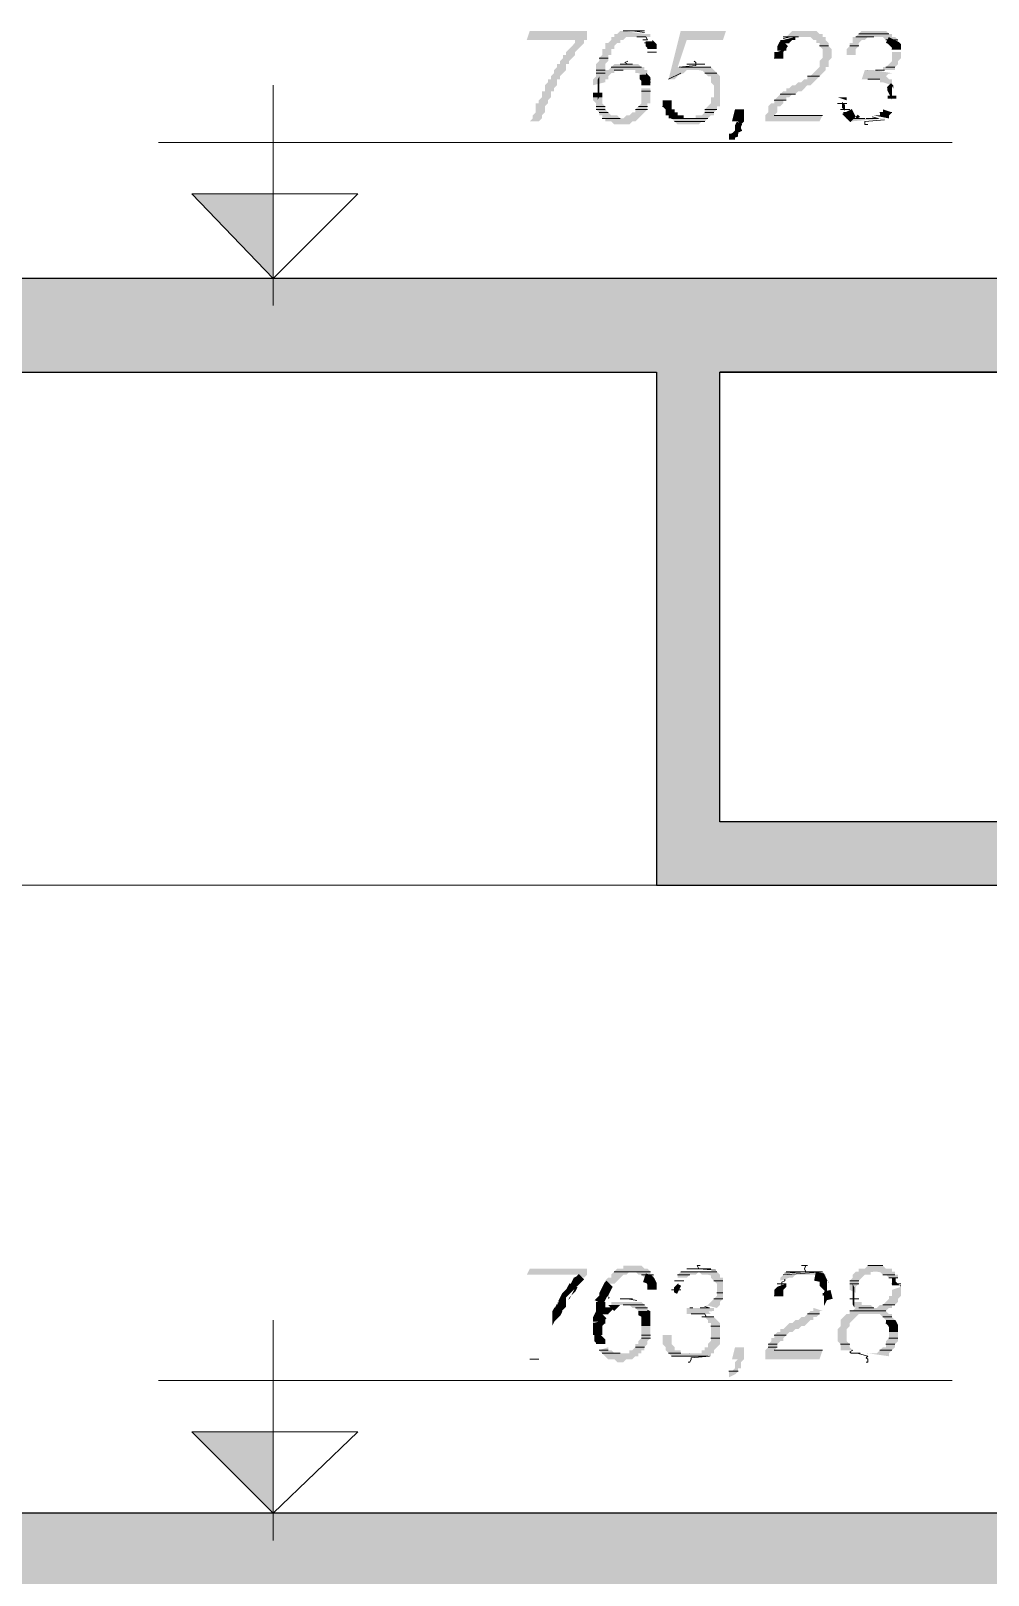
# Model space of a CAD drawing. Header units: millimetres. Extents: x 182 to 575, y -105 to 95.
# Drawn here: x 268.622 to 270.132, y 86.632 to 89.068 of the extents above; entities that cross this region are included whole.
import ezdxf

# ---------------------------------------------------------------- set-up
doc = ezdxf.new("R2010")
doc.units = ezdxf.units.MM
doc.header["$MEASUREMENT"] = 0
doc.layers.add('PDF_Geometry', color=7, linetype='Continuous')
doc.layers.add('PDF_Solid Fills', color=7, linetype='Continuous')

msp = doc.modelspace()

# ---------------------------------------------------------------- hatches: boundary and pattern name
at = {"layer": 'PDF_Solid Fills', "transparency": 33554559}
for points in [[(269.4802035345951, 89.05386376152686), (269.4802035345951, 89.04910365570674), (269.4754402277169, 89.0443370948602), (269.4706785081402, 89.03957698904006), (269.4659167885635, 89.03481690967499), (269.4659167885635, 89.03005680385488), (269.4611550954418, 89.03005680385488), (269.4611550954418, 89.02529024300833), (269.456393375865, 89.02053016364326), (269.456393375865, 89.01577005782315), (269.4516316562884, 89.01577005782315), (269.4516316562884, 89.01100349697657), (269.4468699631666, 89.0062434176115), (269.4468699631666, 89.00148331179142), (269.4421082435899, 88.9967232059713), (269.4421082435899, 88.99195667157974), (269.4373449102566, 88.99195667157974), (269.4373449102566, 88.98719656575966), (269.4325831906798, 88.98243645993955), (269.4325831906798, 88.9729098197279), (269.4278214975581, 88.9729098197279), (269.4278214975581, 88.9633896345427), (269.4230597779815, 88.95862307369617), (269.4230597779815, 88.95386296787606), (269.4182980584047, 88.95386296787606), (269.4182980584047, 88.9395762218443), (269.413536365283, 88.93481614247924), (269.413536365283, 88.93005603665912), (269.4087746457063, 88.92528947581258), (269.4230597779815, 88.92528947581258), (269.4278214975581, 88.93005603665912), (269.4278214975581, 88.93481614247924), (269.4325831906798, 88.9395762218443), (269.4325831906798, 88.94910288851096), (269.4373449102566, 88.95386296787606), (269.4373449102566, 88.95862307369617), (269.4421082435899, 88.9633896345427), (269.4421082435899, 88.9729098197279), (269.4468699631666, 88.9729098197279), (269.4468699631666, 88.97766992554801), (269.4516316562884, 88.98243645993955), (269.4516316562884, 88.99195667157974), (269.456393375865, 88.99195667157974), (269.456393375865, 88.9967232059713), (269.4611550954418, 89.00148331179142), (269.4659167885635, 89.0062434176115), (269.4659167885635, 89.01577005782315), (269.4706785081402, 89.01577005782315), (269.4706785081402, 89.02053016364326), (269.4754402277169, 89.02529024300833), (269.4802035345951, 89.03005680385488), (269.4802035345951, 89.03481690967499), (269.4849652541719, 89.03957698904006), (269.4897269737487, 89.0443370948602), (269.4944886668703, 89.04910365570674), (269.4944886668703, 89.05386376152686), (269.499250386447, 89.05386376152686), (269.499250386447, 89.06815050755858), (269.4087746457063, 89.06815050755858), (269.4040129261296, 89.05386376152686)], [(269.5754409949126, 89.0062434176115), (269.5754409949126, 89.00148331179142), (269.5802027144894, 89.00148331179142), (269.5944878467645, 88.9967232059713), (269.5944878467645, 89.0062434176115), (269.5897261271878, 89.0062434176115), (269.5897261271878, 89.01100349697657), (269.5849644076112, 89.01100349697657), (269.5802027144894, 89.01577005782315), (269.5421073970291, 89.01577005782315), (269.5373456774523, 89.01100349697657), (269.5325839843306, 89.0062434176115), (269.527822264754, 89.0062434176115), (269.527822264754, 89.01577005782315), (269.5325839843306, 89.02053016364326), (269.5325839843306, 89.03005680385488), (269.5373456774523, 89.03005680385488), (269.5373456774523, 89.03957698904006), (269.5421073970291, 89.03957698904006), (269.5421073970291, 89.0443370948602), (269.5468691166058, 89.04910365570674), (269.5516308097275, 89.04910365570674), (269.5516308097275, 89.05386376152686), (269.5563925293042, 89.05386376152686), (269.5611558626375, 89.05862384089193), (269.5992511536428, 89.05862384089193), (269.5992511536428, 89.06338394671204), (269.5897261271878, 89.06338394671204), (269.5563925293042, 89.06815050755858), (269.5516308097275, 89.06815050755858), (269.5468691166058, 89.06338394671204), (269.5421073970291, 89.06338394671204), (269.5421073970291, 89.05862384089193), (269.5373456774523, 89.05862384089193), (269.5373456774523, 89.05386376152686), (269.5325839843306, 89.04910365570674), (269.527822264754, 89.04910365570674), (269.527822264754, 89.03957698904006), (269.5230605451772, 89.03957698904006), (269.5230605451772, 89.03005680385488), (269.518297238299, 89.02529024300833), (269.518297238299, 89.02053016364326), (269.5135355187222, 89.01577005782315), (269.5135355187222, 88.9967232059713), (269.5087737991454, 88.99195667157974), (269.5087737991454, 88.98243645993955), (269.527822264754, 88.98719656575966), (269.527822264754, 88.99195667157974), (269.5325839843306, 88.99195667157974), (269.5325839843306, 88.9967232059713), (269.5373456774523, 89.00148331179142), (269.5421073970291, 89.00148331179142), (269.5421073970291, 89.0062434176115)], [(269.6278214181931, 88.99195667157974), (269.6373448573466, 88.99195667157974), (269.6421081642249, 88.9967232059713), (269.6436921830859, 88.99830668800519), (269.6516316033782, 89.00148331179142), (269.6563932965, 89.0062434176115), (269.6754401483519, 89.0062434176115), (269.6811560859009, 89.00529113623531), (269.6849652012619, 89.00148331179142), (269.6897268943836, 88.9967232059713), (269.6944886139603, 88.9967232059713), (269.6944886139603, 88.98719656575966), (269.699250333537, 88.98243645993955), (269.699250333537, 88.9633896345427), (269.6944886139603, 88.9633896345427), (269.6944886139603, 88.95386296787606), (269.6897268943836, 88.94910288851096), (269.6849652012619, 88.94433632766442), (269.6849652012619, 88.9395762218443), (269.6802034816851, 88.93481614247924), (269.6706784287751, 88.93481614247924), (269.6706784287751, 88.93005603665912), (269.6325831377698, 88.93005603665912), (269.6373448573466, 88.92528947581258), (269.6421081642249, 88.92052936999244), (269.6754401483519, 88.92052936999244), (269.6802034816851, 88.92528947581258), (269.6849652012619, 88.92528947581258), (269.6897268943836, 88.93005603665912), (269.6944886139603, 88.93481614247924), (269.699250333537, 88.93481614247924), (269.699250333537, 88.9395762218443), (269.7040120266587, 88.94433632766442), (269.7040120266587, 88.94910288851096), (269.7087737462354, 88.94910288851096), (269.7087737462354, 88.9967232059713), (269.7040120266587, 89.00148331179142), (269.699250333537, 89.0062434176115), (269.6944886139603, 89.01100349697657), (269.6421081642249, 89.01100349697657), (269.6563932965, 89.05386376152686), (269.7135354658122, 89.05386376152686), (269.7182987726904, 89.06815050755858), (269.6468698838016, 89.06815050755858)], [(269.7802026351243, 88.93481614247924), (269.7802026351243, 88.92528947581258), (269.8659166562883, 88.92528947581258), (269.8706783758651, 88.93481614247924), (269.7944877673995, 88.93481614247924), (269.7992511007328, 88.9395762218443), (269.7992511007328, 88.94910288851096), (269.8040128203095, 88.94910288851096), (269.8087745134312, 88.95386296787606), (269.8087745134312, 88.95862307369617), (269.8135362330079, 88.95862307369617), (269.8135362330079, 88.9633896345427), (269.8182979525847, 88.9633896345427), (269.8230596457064, 88.96814971390782), (269.8278213652831, 88.96814971390782), (269.8325830848598, 88.9729098197279), (269.837346391738, 88.9729098197279), (269.8421081113148, 88.97766992554801), (269.8468698308915, 88.98243645993955), (269.8516315240132, 88.98243645993955), (269.8611549631667, 88.99195667157974), (269.8659166562883, 88.9967232059713), (269.8754400954418, 89.0062434176115), (269.8754400954418, 89.01100349697657), (269.8802034023201, 89.01100349697657), (269.8802034023201, 89.02053016364326), (269.8849651218968, 89.02529024300833), (269.8849651218968, 89.03957698904006), (269.8802034023201, 89.0443370948602), (269.8802034023201, 89.04910365570674), (269.8754400954418, 89.05386376152686), (269.8754400954418, 89.05862384089193), (269.8706783758651, 89.05862384089193), (269.8706783758651, 89.06338394671204), (269.8659166562883, 89.06338394671204), (269.8611549631667, 89.06815050755858), (269.8230596457064, 89.06815050755858), (269.8182979525847, 89.06338394671204), (269.8135362330079, 89.05862384089193), (269.8516315240132, 89.05862384089193), (269.8563932435899, 89.05386376152686), (269.8611549631667, 89.05386376152686), (269.8611549631667, 89.04910365570674), (269.8659166562883, 89.04910365570674), (269.8659166562883, 89.0443370948602), (269.8706783758651, 89.03957698904006), (269.8706783758651, 89.02529024300833), (269.8659166562883, 89.02053016364326), (269.8659166562883, 89.01100349697657), (269.8611549631667, 89.0062434176115), (269.8516315240132, 88.9967232059713), (269.8468698308915, 88.9967232059713), (269.8468698308915, 88.99195667157974), (269.8421081113148, 88.99195667157974), (269.837346391738, 88.98719656575966), (269.8325830848598, 88.98719656575966), (269.8278213652831, 88.98243645993955), (269.8230596457064, 88.98243645993955), (269.8182979525847, 88.97766992554801), (269.8135362330079, 88.97766992554801), (269.8135362330079, 88.9729098197279), (269.8087745134312, 88.9729098197279), (269.8040128203095, 88.96814971390782), (269.7992511007328, 88.9633896345427), (269.7944877673995, 88.95862307369617), (269.7944877673995, 88.95386296787606), (269.7897260478227, 88.95386296787606), (269.784964354701, 88.94910288851096), (269.784964354701, 88.9395762218443)], [(269.8278213652831, 89.05386376152686), (269.8278213652831, 89.05862384089193), (269.8087745134312, 89.05386376152686), (269.8040128203095, 89.05386376152686), (269.8040128203095, 89.04910365570674), (269.8182979525847, 89.04910365570674), (269.8230596457064, 89.05386376152686)], [(269.9087736668703, 89.03005680385488), (269.9230604393571, 89.03005680385488), (269.9230604393571, 89.03957698904006), (269.9278221324789, 89.0443370948602), (269.9278221324789, 89.04910365570674), (269.9325838520555, 89.05386376152686), (269.9373455716322, 89.05386376152686), (269.942107264754, 89.05862384089193), (269.9659174499392, 89.05862384089193), (269.9706791430608, 89.05386376152686), (269.9897259949127, 89.04910365570674), (269.9897259949127, 89.05386376152686), (269.9849642753359, 89.05862384089193), (269.9802025822143, 89.05862384089193), (269.9802025822143, 89.06338394671204), (269.9754408626375, 89.06338394671204), (269.9706791430608, 89.06815050755858), (269.9325838520555, 89.06815050755858), (269.9278221324789, 89.06338394671204), (269.9230604393571, 89.05862384089193), (269.9182987197804, 89.05862384089193), (269.9182987197804, 89.04910365570674), (269.9135353864471, 89.04910365570674), (269.9135353864471, 89.0443370948602), (269.9087736668703, 89.03957698904006)], [(269.8135362330079, 89.03957698904006), (269.7992511007328, 89.03481690967499), (269.7944877673995, 89.03481690967499), (269.7944877673995, 89.02529024300833), (269.8087745134312, 89.02529024300833), (269.8087745134312, 89.03481690967499)], [(269.527822264754, 88.93005603665912), (269.527822264754, 88.92528947581258), (269.5373456774523, 88.92528947581258), (269.5421073970291, 88.92052936999244), (269.5659175822143, 88.92052936999244), (269.570679275336, 88.92528947581258), (269.5754409949126, 88.92528947581258), (269.5802027144894, 88.93005603665912), (269.5849644076112, 88.93481614247924), (269.5897261271878, 88.9395762218443), (269.5944878467645, 88.94433632766442), (269.5944878467645, 88.95386296787606), (269.5992511536428, 88.95386296787606), (269.5992511536428, 88.97766992554801), (269.5849644076112, 88.97766992554801), (269.5849644076112, 88.95386296787606), (269.5802027144894, 88.94910288851096), (269.5754409949126, 88.94433632766442), (269.5754409949126, 88.9395762218443), (269.570679275336, 88.9395762218443), (269.5659175822143, 88.93481614247924), (269.5611558626375, 88.93481614247924), (269.5563925293042, 88.93005603665912), (269.5516308097275, 88.93005603665912), (269.5468691166058, 88.93481614247924), (269.5373456774523, 88.93481614247924), (269.5325839843306, 88.9395762218443), (269.527822264754, 88.94433632766442), (269.527822264754, 88.94910288851096), (269.5230605451772, 88.95386296787606), (269.5230605451772, 88.9633896345427), (269.5087737991454, 88.9633896345427), (269.5087737991454, 88.95862307369617), (269.5135355187222, 88.95386296787606), (269.5135355187222, 88.94433632766442), (269.518297238299, 88.9395762218443), (269.518297238299, 88.93481614247924), (269.5230605451772, 88.93481614247924), (269.5230605451772, 88.93005603665912)], [(269.6373448573466, 88.9395762218443), (269.6373448573466, 88.94433632766442), (269.6325831377698, 88.94433632766442), (269.6325831377698, 88.95862307369617), (269.6182980054947, 88.95862307369617), (269.6182980054947, 88.94910288851096), (269.6230597250715, 88.94433632766442), (269.6230597250715, 88.93481614247924), (269.6421081642249, 88.93481614247924), (269.6421081642249, 88.9395762218443)], [(269.7373456245423, 88.92528947581258), (269.7421073441191, 88.92052936999244), (269.7468690372407, 88.92528947581258), (269.7468690372407, 88.94433632766442), (269.7325839049656, 88.94433632766442), (269.7278222118439, 88.92528947581258)], [(269.9182987197804, 88.9395762218443), (269.9040119737486, 88.9395762218443), (269.9040119737486, 88.93481614247924)], [(269.9706791430608, 88.93005603665912), (269.9087736668703, 88.93005603665912), (269.9135353864471, 88.92528947581258)], [(269.9611557303624, 88.93481614247924), (269.9516307039074, 88.93481614247924), (269.9754408626375, 88.93005603665912), (269.9754408626375, 88.93481614247924), (269.9802025822143, 88.9395762218443), (269.9659174499392, 88.94433632766442), (269.9659174499392, 88.9395762218443), (269.9611557303624, 88.9395762218443)], [(269.7230604922672, 88.89672243877553), (269.7325839049656, 88.89672243877553), (269.7325839049656, 88.89989583971715), (269.7373456245423, 88.90148254459564), (269.7373456245423, 88.90624262396071), (269.7325839049656, 88.91100918480726), (269.7278222118439, 88.90624262396071), (269.7230604922672, 88.90624262396071)], [(269.4849652541719, 87.10624159221467), (269.4944886668703, 87.1014815128496), (269.499250386447, 87.10624159221467), (269.499250386447, 87.11576825888136), (269.4087746457063, 87.11576825888136), (269.4040129261296, 87.10624159221467)], [(269.5992511536428, 87.10624159221467), (269.5992511536428, 87.11100815306125), (269.5944878467645, 87.11576825888136), (269.5897261271878, 87.11576825888136), (269.5849644076112, 87.12052833824643), (269.5563925293042, 87.12052833824643), (269.5563925293042, 87.11576825888136), (269.5468691166058, 87.11576825888136), (269.5421073970291, 87.11100815306125), (269.5373456774523, 87.10624159221467), (269.5373456774523, 87.1014815128496), (269.5325839843306, 87.1014815128496), (269.527822264754, 87.09672140702952), (269.527822264754, 87.09196130120938), (269.5421073970291, 87.09196130120938), (269.5468691166058, 87.09672140702952), (269.5516308097275, 87.1014815128496), (269.5563925293042, 87.10624159221467), (269.5611558626375, 87.10624159221467), (269.5659175822143, 87.11100815306125), (269.570679275336, 87.11100815306125), (269.5763932763982, 87.11005490338516), (269.5802027144894, 87.10624159221467), (269.5849644076112, 87.10624159221467), (269.5897261271878, 87.1014815128496), (269.6040128732196, 87.1014815128496), (269.6040128732196, 87.10624159221467)], [(269.8563932435899, 87.10624159221467), (269.8754400954418, 87.1014815128496), (269.8754400954418, 87.10624159221467), (269.8706783758651, 87.11100815306125), (269.8087745134312, 87.10624159221467), (269.8040128203095, 87.1014815128496), (269.8040128203095, 87.09672140702952), (269.8182979525847, 87.1014815128496), (269.8230596457064, 87.1014815128496), (269.8278213652831, 87.10624159221467)], [(269.9849642753359, 87.10624159221467), (269.9849642753359, 87.11100815306125), (269.9802025822143, 87.11100815306125), (269.9802025822143, 87.11576825888136), (269.9706791430608, 87.11576825888136), (269.9659174499392, 87.12052833824643), (269.942107264754, 87.12052833824643), (269.9373455716322, 87.11576825888136), (269.9278221324789, 87.11576825888136), (269.9278221324789, 87.11100815306125), (269.9230604393571, 87.11100815306125), (269.9182987197804, 87.10624159221467), (269.9182987197804, 87.1014815128496), (269.9135353864471, 87.09672140702952), (269.9135353864471, 87.08243466099776), (269.9230604393571, 87.07767455517762), (269.9230604393571, 87.08719476681784), (269.9278221324789, 87.09196130120938), (269.9278221324789, 87.09672140702952), (269.9325838520555, 87.1014815128496), (269.9373455716322, 87.10624159221467), (269.9468689843306, 87.10624159221467), (269.9468689843306, 87.11032721471656), (269.9516307039074, 87.11100815306125), (269.9563940107856, 87.11100815306125), (269.9621080763942, 87.11005483877338), (269.9659174499392, 87.10624159221467), (269.9706791430608, 87.10624159221467), (269.9754408626375, 87.1014815128496), (269.9897259949127, 87.1014815128496), (269.9897259949127, 87.10624159221467)], [(269.8135362330079, 87.08719476681784), (269.8135362330079, 87.09196130120938), (269.7992511007328, 87.08719476681784), (269.7944877673995, 87.08243466099776), (269.7944877673995, 87.07290802078612), (269.8087745134312, 87.07290802078612), (269.8087745134312, 87.08243466099776)], [(269.8849651218968, 87.07767455517762), (269.8706783758651, 87.07767455517762), (269.8706783758651, 87.07290802078612)], [(269.8944885345952, 87.02052757105065), (269.8944885345952, 87.00148071919881), (269.899250254172, 86.99672063983374), (269.899250254172, 86.98719397316705), (269.9182987197804, 86.98719397316705), (269.9135353864471, 86.99196053401363), (269.9135353864471, 86.99672063983374), (269.9087736668703, 87.00148071919881), (269.9087736668703, 87.02052757105065), (269.9135353864471, 87.02529413189723), (269.9135353864471, 87.03005423771734), (269.9182987197804, 87.03481431708238), (269.9230604393571, 87.03957442290252), (269.9278221324789, 87.04434098374907), (269.9611557303624, 87.04434098374907), (269.9659174499392, 87.03957442290252), (269.9706791430608, 87.03481431708238), (269.9849642753359, 87.03481431708238), (269.9802025822143, 87.03957442290252), (269.9802025822143, 87.04434098374907), (269.9754408626375, 87.04434098374907), (269.9706791430608, 87.04910106311414), (269.9754408626375, 87.05386116893428), (269.9802025822143, 87.05386116893428), (269.9802025822143, 87.0586277297808), (269.9849642753359, 87.0586277297808), (269.9897259949127, 87.0633878091459), (269.9897259949127, 87.068147914966), (269.9944877144894, 87.07290802078612), (269.9944877144894, 87.08719476681784), (269.9802025822143, 87.08243466099776), (269.9802025822143, 87.07290802078612), (269.9754408626375, 87.07290802078612), (269.9754408626375, 87.068147914966), (269.9706791430608, 87.0633878091459), (269.9659174499392, 87.0586277297808), (269.9611557303624, 87.0586277297808), (269.9563940107856, 87.05386116893428), (269.9516307039074, 87.05386116893428), (269.9468689843306, 87.0586277297808), (269.9325838520555, 87.0586277297808), (269.9325838520555, 87.0633878091459), (269.9182987197804, 87.0633878091459), (269.9182987197804, 87.0586277297808), (269.9230604393571, 87.05386116893428), (269.9182987197804, 87.04910106311414), (269.9135353864471, 87.04910106311414), (269.9135353864471, 87.04434098374907), (269.9087736668703, 87.04434098374907), (269.9040119737486, 87.03957442290252), (269.899250254172, 87.03481431708238), (269.899250254172, 87.02529413189723)], [(269.5135355187222, 87.04434098374907), (269.5325839843306, 87.04434098374907), (269.5373456774523, 87.04910106311414), (269.5421073970291, 87.05386116893428), (269.527822264754, 87.05386116893428), (269.527822264754, 87.0633878091459), (269.5135355187222, 87.0633878091459)], [(269.5754409949126, 87.05386116893428), (269.5802027144894, 87.04910106311414), (269.5944878467645, 87.04910106311414), (269.5944878467645, 87.05386116893428), (269.5897261271878, 87.0586277297808), (269.5849644076112, 87.0633878091459), (269.5373456774523, 87.0633878091459), (269.5373456774523, 87.0586277297808), (269.5659175822143, 87.0586277297808), (269.570679275336, 87.05386116893428)], [(269.6563932965, 87.04434098374907), (269.6944886139603, 87.04434098374907), (269.6906792070831, 87.04814907844627), (269.699250333537, 87.04910106311414), (269.699250333537, 87.05386116893428), (269.6563932965, 87.05386116893428)], [(269.7802026351243, 86.98719397316705), (269.7802026351243, 86.97291368216179), (269.8659166562883, 86.97291368216179), (269.8706783758651, 86.98719397316705), (269.7944877673995, 86.98719397316705), (269.7992511007328, 86.99196053401363), (269.7992511007328, 86.99672063983374), (269.8040128203095, 87.00148071919881), (269.8087745134312, 87.00148071919881), (269.8087745134312, 87.00624728004536), (269.8135362330079, 87.01100738586547), (269.8182979525847, 87.01576746523054), (269.8230596457064, 87.01576746523054), (269.8278213652831, 87.02052757105065), (269.8325830848598, 87.02052757105065), (269.837346391738, 87.02529413189723), (269.8421081113148, 87.02529413189723), (269.8468698308915, 87.03005423771734), (269.8516315240132, 87.03481431708238), (269.8563932435899, 87.03481431708238), (269.8563932435899, 87.03957442290252), (269.8611549631667, 87.03957442290252), (269.8659166562883, 87.04434098374907), (269.8659166562883, 87.04910106311414), (269.8706783758651, 87.04910106311414), (269.8563932435899, 87.05386116893428), (269.8563932435899, 87.04910106311414), (269.8516315240132, 87.04910106311414), (269.8468698308915, 87.04434098374907), (269.8421081113148, 87.03957442290252), (269.837346391738, 87.03957442290252), (269.8325830848598, 87.03481431708238), (269.8278213652831, 87.03481431708238), (269.8230596457064, 87.03005423771734), (269.8182979525847, 87.03005423771734), (269.8135362330079, 87.02529413189723), (269.8087745134312, 87.02052757105065), (269.8040128203095, 87.02052757105065), (269.8040128203095, 87.01576746523054), (269.7992511007328, 87.01576746523054), (269.7944877673995, 87.01100738586547), (269.7944877673995, 87.00624728004536), (269.7897260478227, 87.00624728004536), (269.7897260478227, 87.00148071919881), (269.784964354701, 86.99672063983374), (269.784964354701, 86.99196053401363)], [(269.527822264754, 87.03005423771734), (269.527822264754, 87.03481431708238), (269.5087737991454, 87.03005423771734), (269.5087737991454, 87.02052757105065), (269.5230605451772, 87.02052757105065), (269.5230605451772, 87.02529413189723)], [(269.6861556261958, 87.0383843947946), (269.6897268943836, 87.03481431708238), (269.6897268943836, 87.03005423771734), (269.6944886139603, 87.03005423771734), (269.6944886139603, 87.00148071919881), (269.6897268943836, 86.99672063983374), (269.6897268943836, 86.99196053401363), (269.6849652012619, 86.99196053401363), (269.6849652012619, 86.98719397316705), (269.6802034816851, 86.98719397316705), (269.6802034816851, 86.98243389380198), (269.6468698838016, 86.98243389380198), (269.6468698838016, 86.98719397316705), (269.6373448573466, 86.98719397316705), (269.6373448573466, 86.99196053401363), (269.6325831377698, 86.99672063983374), (269.6325831377698, 87.01100738586547), (269.6182980054947, 87.01100738586547), (269.6182980054947, 86.99672063983374), (269.6230597250715, 86.99196053401363), (269.6230597250715, 86.98719397316705), (269.6278214181931, 86.98243389380198), (269.6325831377698, 86.9776737879819), (269.6944886139603, 86.9776737879819), (269.6944886139603, 86.98243389380198), (269.699250333537, 86.98243389380198), (269.699250333537, 86.98719397316705), (269.7040120266587, 86.99196053401363), (269.7087737462354, 86.99672063983374), (269.7087737462354, 87.03005423771734), (269.7040120266587, 87.03481431708238), (269.699250333537, 87.03957442290252), (269.6802034816851, 87.03957442290252)], [(269.5230605451772, 86.98243389380198), (269.5325839843306, 86.97291368216179), (269.5421073970291, 86.97291368216179), (269.5468691166058, 86.96814714777022), (269.5563925293042, 86.96814714777022), (269.5611558626375, 86.97291368216179), (269.570679275336, 86.97291368216179), (269.5754409949126, 86.9776737879819), (269.5802027144894, 86.9776737879819), (269.5802027144894, 86.98243389380198), (269.5849644076112, 86.98243389380198), (269.5849644076112, 86.98719397316705), (269.5897261271878, 86.98719397316705), (269.5897261271878, 86.99196053401363), (269.5944878467645, 86.99672063983374), (269.5944878467645, 87.00148071919881), (269.5992511536428, 87.00624728004536), (269.5992511536428, 87.02529413189723), (269.5849644076112, 87.02529413189723), (269.5849644076112, 87.00624728004536), (269.5802027144894, 87.00148071919881), (269.5802027144894, 86.99672063983374), (269.5754409949126, 86.99672063983374), (269.5754409949126, 86.99196053401363), (269.570679275336, 86.98719397316705), (269.5659175822143, 86.98719397316705), (269.5659175822143, 86.98243389380198), (269.5421073970291, 86.98243389380198), (269.5373456774523, 86.98719397316705), (269.5325839843306, 86.98719397316705), (269.5325839843306, 86.99196053401363), (269.518297238299, 86.98719397316705)], [(269.942107264754, 86.98243389380198), (269.9754408626375, 86.9776737879819), (269.9754408626375, 86.98243389380198), (269.9802025822143, 86.98719397316705), (269.9849642753359, 86.99196053401363), (269.9849642753359, 86.99672063983374), (269.9897259949127, 87.00148071919881), (269.9897259949127, 87.01576746523054), (269.9754408626375, 87.01576746523054), (269.9754408626375, 87.00624728004536), (269.9706791430608, 87.00148071919881), (269.9706791430608, 86.99196053401363), (269.9659174499392, 86.99196053401363), (269.9611557303624, 86.98719397316705), (269.9563940107856, 86.98243389380198)], [(269.7230604922672, 86.94434019009827), (269.7325839049656, 86.94910029591838), (269.7373456245423, 86.9538604017385), (269.7373456245423, 86.95862693613003), (269.7421073441191, 86.95862693613003), (269.7421073441191, 86.96814714777022), (269.7468690372407, 86.97291368216179), (269.7468690372407, 86.99196053401363), (269.7325839049656, 86.99196053401363), (269.7278222118439, 86.97291368216179), (269.7373456245423, 86.97291368216179), (269.7325839049656, 86.96814714777022), (269.7325839049656, 86.95862693613003), (269.7278222118439, 86.9538604017385), (269.7230604922672, 86.9538604017385)]]:
    msp.add_hatch(color=256, dxfattribs=at).paths.add_polyline_path(points)
h = msp.add_hatch(color=256, dxfattribs=at)
h.paths.add_polyline_path([(269.9325838520555, 88.99195667157974), (269.9611557303624, 88.99195667157974), (269.9611557303624, 88.98719656575966), (269.9659174499392, 88.98719656575966), (269.9802025822143, 88.98243645993955), (269.9802025822143, 88.99195667157974), (269.9754408626375, 88.99195667157974), (269.9706791430608, 88.9967232059713), (269.9742494757652, 89.0002923286826), (269.9802025822143, 89.00148331179142), (269.9516307039074, 89.0062434176115), (269.9373455716322, 89.0062434176115)])
h.paths.add_polyline_path([(269.9706791430608, 89.01100349697657), (269.9659174499392, 89.01100349697657), (269.9659174499392, 89.0062434176115), (269.9849642753359, 89.0062434176115), (269.9849642753359, 89.01100349697657), (269.9897259949127, 89.01577005782315), (269.9897259949127, 89.02053016364326), (269.9944877144894, 89.02529024300833), (269.9944877144894, 89.03481690967499), (269.9802025822143, 89.03481690967499), (269.9802025822143, 89.02053016364326), (269.9754408626375, 89.01577005782315)])
at = {"layer": 'PDF_Solid Fills', "true_color": 0xb9b9b9, "transparency": 33554559}
h = msp.add_hatch(color=9, dxfattribs=at)
h.paths.add_polyline_path([(271.0087741430609, 87.8205273065004), (269.7087737462354, 87.8205273065004), (269.7087737462354, 88.53005294142102), (271.0087741430609, 88.53005294142102)])
h.paths.add_polyline_path([(269.6087745927963, 87.72053299433105), (271.2087740636958, 87.72053299433105), (271.2087740636958, 88.67767405253213), (268.0087734816852, 88.67767405253213), (268.0087734816852, 86.73005190967498), (261.6659168943836, 86.73005190967498), (261.6659168943836, 88.67767405253213), (259.5944886404153, 88.67767405253213), (259.5944886404153, 87.72053299433105), (259.7944885875053, 87.72053299433105), (259.7944885875053, 88.53005294142102), (261.5182981906798, 88.53005294142102), (261.5182981906798, 86.73005190967498), (259.5944886404153, 86.73005190967498), (259.5944886404153, 86.02053272978083), (259.7944885875053, 86.02053272978083), (259.7944885875053, 86.5776706927438), (270.3516305716323, 86.5776706927438), (270.3516305716323, 86.02053272978083), (270.5040117621085, 86.02053272978083), (270.5040117621085, 86.73005190967498), (268.1087742488809, 86.73005190967498), (268.1087742488809, 88.53005294142102), (269.6087745927963, 88.53005294142102)], flags=0)
at = {"layer": 'PDF_Solid Fills', "transparency": 33554559}
h = msp.add_hatch(color=256, dxfattribs=at)
h.paths.add_polyline_path([(269.7087737462354, 87.1014815128496), (269.7087737462354, 87.10624159221467), (269.7040120266587, 87.11100815306125), (269.6754401483519, 87.11100815306125), (269.6802034816851, 87.10624159221467), (269.6897268943836, 87.10624159221467), (269.6944886139603, 87.10505157072055), (269.6944886139603, 87.1014815128496), (269.699250333537, 87.09672140702952), (269.7040120266587, 87.09196130120938), (269.7040120266587, 87.07290802078612), (269.699250333537, 87.068147914966), (269.6944886139603, 87.0633878091459), (269.6897268943836, 87.0586277297808), (269.6849652012619, 87.0586277297808), (269.7040120266587, 87.05386116893428), (269.7087737462354, 87.0586277297808), (269.7087737462354, 87.0633878091459), (269.7135354658122, 87.068147914966), (269.7135354658122, 87.1014815128496)])
h.paths.add_polyline_path([(269.6421081642249, 87.10624159221467), (269.6421081642249, 87.1014815128496), (269.6563932965, 87.1014815128496), (269.6611550160767, 87.10624159221467), (269.6706784287751, 87.10624159221467), (269.6754401483519, 87.11100815306125), (269.6468698838016, 87.11100815306125)])

# ---------------------------------------------------------------- linework, layer by layer
at = {"layer": 'PDF_Geometry', "lineweight": 13}
for points in [[(269.5563925293042, 89.06815050755858), (269.5897261271878, 89.06815050755858), (269.5563925293042, 89.06815050755858)], [(269.5730601351243, 89.06815050755858), (269.5706792885635, 89.06815050755858), (269.5706792885635, 89.06815050755858), (269.5706784684576, 89.06815050755858), (269.5897261271878, 89.06576722713532)], [(269.5873452673994, 89.05386376152686), (269.5944886404153, 89.05386376152686), (269.5921077806269, 89.05862384089193), (269.577821854701, 89.05862384089193)], [(269.825441312373, 89.05862384089193), (269.8206787991455, 89.05862384089193), (269.8087745134312, 89.05624380120938)], [(269.8087745134312, 89.05862384089193), (269.8325830848598, 89.05862384089193), (269.8087745134312, 89.05862384089193)], [(269.9230604393571, 89.05862384089193), (269.9516307039074, 89.05862384089193), (269.9230604393571, 89.05862384089193)], [(269.9278221324789, 89.06338394671204), (269.9754408626375, 89.06338394671204), (269.9278221324789, 89.06338394671204)], [(269.9754408626375, 89.06338394671204), (269.9278221324789, 89.06338394671204), (269.9754408626375, 89.06338394671204)], [(269.9706791430608, 89.05386376152686), (269.9897259949127, 89.05386376152686), (269.9706791430608, 89.05386376152686)], [(269.6040128732196, 89.04910365570674), (269.5897261271878, 89.04910365570674), (269.6040128732196, 89.04910365570674)], [(269.5944878467645, 89.0443370948602), (269.6087745927963, 89.0443370948602), (269.5944878467645, 89.0443370948602)], [(269.6087745927963, 89.03481690967499), (269.5944878467645, 89.03481690967499), (269.6087745927963, 89.03481690967499)], [(269.8182979525847, 89.04910365570674), (269.8040128203095, 89.04910365570674), (269.8182979525847, 89.04910365570674)], [(269.8802034023201, 89.0443370948602), (269.8659166562883, 89.0443370948602), (269.8802034023201, 89.0443370948602)], [(269.8659166562883, 89.0443370948602), (269.8802034023201, 89.0443370948602), (269.8659166562883, 89.0443370948602)], [(269.9278221324789, 89.0443370948602), (269.9135353864471, 89.0443370948602), (269.9278221324789, 89.0443370948602)], [(269.9897259949127, 89.04910365570674), (269.9754408626375, 89.04910365570674), (269.9897259949127, 89.04910365570674)], [(269.9802025822143, 89.03957698904006), (269.9944877144894, 89.03957698904006), (269.9802025822143, 89.03957698904006)], [(269.5135355187222, 89.0062434176115), (269.527822264754, 89.0062434176115), (269.5135355187222, 89.0062434176115)], [(269.527822264754, 89.00148331179142), (269.5135355187222, 89.00148331179142), (269.527822264754, 89.00148331179142)], [(269.518297238299, 89.02529024300833), (269.5325839843306, 89.02529024300833), (269.518297238299, 89.02529024300833)], [(269.5373456774523, 89.01100349697657), (269.5849644076112, 89.01100349697657), (269.5373456774523, 89.01100349697657)], [(269.5492499631666, 89.0062434176115), (269.5421073970291, 89.0062434176115), (269.5563925293042, 89.0062434176115)], [(269.5516308097275, 89.01577005782315), (269.570679275336, 89.01577005782315), (269.5516308097275, 89.01577005782315)], [(269.5635367224259, 89.02053016364326), (269.5587741959709, 89.01815011073319), (269.5635359023201, 89.01577005782315), (269.5635359155476, 89.01577005782315)], [(269.6682975822142, 89.02053016364326), (269.6706784420026, 89.01815011073319), (269.670679248881, 89.01577005782315), (269.670679248881, 89.01577005782315), (269.6706792488809, 89.01577005782315), (269.6706792488809, 89.01338677739986), (269.6444890240132, 89.01100349697657)], [(269.6944886139603, 89.01100349697657), (269.6468698838016, 89.01100349697657), (269.6944886139603, 89.01100349697657)], [(269.6849652012619, 89.01577005782315), (269.6563932965, 89.01577005782315), (269.6849652012619, 89.01577005782315)], [(269.6849652012619, 89.00148331179142), (269.7040120266587, 89.00148331179142), (269.6849652012619, 89.00148331179142)], [(269.7040120266587, 89.00148331179142), (269.6849652012619, 89.00148331179142), (269.7040120266587, 89.00148331179142)], [(269.942107264754, 89.0062434176115), (269.942107264754, 89.0062434176115), (269.942107264754, 89.0062434176115)], [(269.9540123573465, 89.0062434176115), (269.9682982964999, 89.0062434176115), (269.9635365901508, 89.0062434176115)], [(269.9706791430608, 89.01100349697657), (269.9849642753359, 89.01100349697657), (269.9706791430608, 89.01100349697657)], [(269.0040130584047, 88.63481381443688), (269.0040130584047, 88.98243645993955)], [(269.5992511536428, 88.99195667157974), (269.5849644076112, 88.99195667157974), (269.5992511536428, 88.99195667157974)], [(269.5849644076112, 88.98719656575966), (269.5992511536428, 88.98719656575966), (269.5849644076112, 88.98719656575966)], [(269.8659166562883, 88.9967232059713), (269.8468698308915, 88.9967232059713), (269.8659166562883, 88.9967232059713)], [(269.949249844119, 88.99195667157974), (269.9611549234842, 88.99195667157974), (269.942107264754, 88.99195667157974)], [(269.5849644076112, 88.9729098197279), (269.5992511536428, 88.9729098197279), (269.5849644076112, 88.9729098197279)], [(269.7944877673995, 88.95862307369617), (269.8135362330079, 88.95862307369617), (269.7944877673995, 88.95862307369617)], [(269.8040128203095, 88.96814971390782), (269.8278213652831, 88.96814971390782), (269.8040128203095, 88.96814971390782)], [(269.8944885345952, 88.95386296787606), (269.9087736668703, 88.95386296787606), (269.8944885345952, 88.95386296787606)], [(269.527822264754, 88.94910288851096), (269.5135355187222, 88.94910288851096), (269.527822264754, 88.94910288851096)], [(269.5135355187222, 88.94433632766442), (269.527822264754, 88.94433632766442), (269.5135355187222, 88.94433632766442)], [(269.5325839843306, 88.9395762218443), (269.518297238299, 88.9395762218443), (269.5325839843306, 88.9395762218443)], [(269.5754409949126, 88.94433632766442), (269.5944878467645, 88.94433632766442), (269.5754409949126, 88.94433632766442)], [(269.5802027144894, 88.94910288851096), (269.5944878467645, 88.94910288851096), (269.5802027144894, 88.94910288851096)], [(269.6182980054947, 88.94910288851096), (269.6325831377698, 88.94910288851096), (269.6182980054947, 88.94910288851096)], [(269.6897268943836, 88.93005603665912), (269.6325831377698, 88.93005603665912), (269.6897268943836, 88.93005603665912)], [(269.6849652012619, 88.94433632766442), (269.7040120266587, 88.94433632766442), (269.6849652012619, 88.94433632766442)], [(269.699250333537, 88.9395762218443), (269.6849652012619, 88.9395762218443), (269.699250333537, 88.9395762218443)], [(269.8706783758651, 88.93481614247924), (269.7944877673995, 88.93481614247924), (269.8706783758651, 88.93481614247924)], [(269.9135353864471, 88.94433632766442), (269.899250254172, 88.94433632766442), (269.9135353864471, 88.94433632766442)], [(269.9182987197804, 88.9395762218443), (269.9040119737486, 88.9395762218443), (269.9182987197804, 88.9395762218443)], [(269.9087736668703, 88.93005603665912), (269.9373455716322, 88.93005603665912), (269.9087736668703, 88.93005603665912)], [(269.9373455716322, 88.93005603665912), (269.9087736668703, 88.93005603665912), (269.9373455716322, 88.93005603665912)], [(269.9397264181931, 88.93005603665912), (269.9587740636958, 88.93005603665912), (269.949249844119, 88.93243608956917)], [(269.9802025822143, 88.9395762218443), (269.9611557303624, 88.9395762218443), (269.9802025822143, 88.9395762218443)], [(269.6373448573466, 88.92528947581258), (269.6849652012619, 88.92528947581258), (269.6373448573466, 88.92528947581258)], [(269.7373456245423, 88.90624262396071), (269.7278222118439, 88.90624262396071), (269.7373456245423, 88.90624262396071)], [(269.7325839049656, 88.91100918480726), (269.7421073441191, 88.91100918480726), (269.7325839049656, 88.91100918480726)], [(269.9397264181931, 88.92052936999244), (269.9421072779815, 88.92052936999244), (269.9421072779815, 88.92052936999244), (269.9373455716322, 88.92052936999244), (269.937346365283, 88.92290942290253), (269.9373455584047, 88.92528947581258), (269.9682982964999, 88.92767275623584)], [(268.8230599631667, 88.89195587792895), (270.0754416298333, 88.89195587792895)], [(269.5421073970291, 87.11100815306125), (269.5992511536428, 87.11100815306125), (269.5421073970291, 87.11100815306125)], [(269.5992511536428, 87.11100815306125), (269.5421073970291, 87.11100815306125), (269.5992511536428, 87.11100815306125)], [(269.5849644076112, 87.10624159221467), (269.6040128732196, 87.10624159221467), (269.5849644076112, 87.10624159221467)], [(269.6611550160767, 87.10624159221467), (269.6421081642249, 87.10624159221467), (269.6611550160767, 87.10624159221467)], [(269.6468698838016, 87.11100815306125), (269.6754401483519, 87.11100815306125), (269.6468698838016, 87.11100815306125)], [(269.6754401483519, 87.11100815306125), (269.6468698838016, 87.11100815306125), (269.6754401483519, 87.11100815306125)], [(269.7040120266587, 87.11100815306125), (269.6468698838016, 87.11100815306125), (269.7040120266587, 87.11100815306125)], [(269.6468698838016, 87.11100815306125), (269.7040120266587, 87.11100815306125), (269.6468698838016, 87.11100815306125)], [(269.6944886139603, 87.11576825888136), (269.6563932965, 87.11576825888136), (269.6944886139603, 87.11576825888136)], [(269.6778218150185, 87.12052833824643), (269.6730601086692, 87.12052833824643), (269.6730601086692, 87.12052833824643), (269.6754409552301, 87.11576825888136), (269.6754409552301, 87.11576825888136), (269.6754409684576, 87.11576825888136), (269.7016311800979, 87.11338820597129)], [(269.8706783758651, 87.11100815306125), (269.8087745134312, 87.10624159221467), (269.8706783758651, 87.11100815306125)], [(269.8444889711031, 87.12052833824643), (269.8444889578756, 87.12052833824643), (269.8444881642248, 87.12052833824643), (269.8421073044365, 87.11576825888136), (269.8421073044365, 87.11576825888136), (269.8421073044365, 87.11576825888136), (269.8444881642248, 87.11100815306125), (269.8111553732195, 87.10862487263796)], [(269.8706783758651, 87.11100815306125), (269.8135362330079, 87.11100815306125), (269.8706783758651, 87.11100815306125)], [(269.837346391738, 87.12052833824643), (269.8468698308915, 87.12052833824643), (269.837346391738, 87.12052833824643)], [(269.942107264754, 87.12052833824643), (269.9659174499392, 87.12052833824643), (269.942107264754, 87.12052833824643)], [(269.9563940107856, 87.12052833824643), (269.9516307039074, 87.12052833824643), (269.9563940107856, 87.12052833824643)], [(269.9659174499392, 87.10624159221467), (269.9849642753359, 87.10624159221467), (269.9659174499392, 87.10624159221467)], [(269.9754408626375, 87.1014815128496), (269.9897259949127, 87.1014815128496), (269.9754408626375, 87.1014815128496)], [(269.6087745927963, 87.08719476681784), (269.5944878467645, 87.08719476681784), (269.6087745927963, 87.08719476681784)], [(269.6325831377698, 87.08243466099776), (269.6468698838016, 87.08243466099776), (269.6325831377698, 87.08243466099776)], [(269.6516316033782, 87.09672140702952), (269.6373448573466, 87.09672140702952), (269.6516316033782, 87.09672140702952)], [(269.699250333537, 87.09672140702952), (269.7135354658122, 87.09672140702952), (269.699250333537, 87.09672140702952)], [(269.7135354658122, 87.07767455517762), (269.7040120266587, 87.07767455517762), (269.7135354658122, 87.07767455517762)], [(269.8135362330079, 87.09196130120938), (269.7992511007328, 87.09196130120938), (269.8135362330079, 87.09196130120938)], [(269.811155386447, 87.09910145993956), (269.811155386447, 87.09672140702952), (269.8063936668704, 87.09434135411945), (269.8063936668704, 87.08957803401364)], [(269.9278221324789, 87.09672140702952), (269.9135353864471, 87.09672140702952), (269.9278221324789, 87.09672140702952)], [(269.9135353864471, 87.09196130120938), (269.9278221324789, 87.09196130120938), (269.9135353864471, 87.09196130120938)], [(269.9944877144894, 87.09196130120938), (269.9802025822143, 87.09196130120938), (269.9944877144894, 87.09196130120938)], [(269.5421073970291, 87.05386116893428), (269.527822264754, 87.05386116893428), (269.5421073970291, 87.05386116893428)], [(269.5516308097275, 87.068147914966), (269.570679275336, 87.068147914966), (269.5516308097275, 87.068147914966)], [(269.5635367224259, 87.068147914966), (269.5587741959709, 87.068147914966), (269.5635359023201, 87.068147914966), (269.577821854701, 87.06576786205596)], [(269.5754409949126, 87.05386116893428), (269.5944878467645, 87.05386116893428), (269.5754409949126, 87.05386116893428)], [(269.6611550160767, 87.05386116893428), (269.6659167356534, 87.05386116893428), (269.6611550160767, 87.05386116893428)], [(269.6778218150185, 87.05386116893428), (269.6921077541719, 87.05386116893428), (269.6849652012619, 87.05624444935754)], [(269.699250333537, 87.068147914966), (269.7135354658122, 87.068147914966), (269.699250333537, 87.068147914966)], [(269.9135353864471, 87.068147914966), (269.9278221324789, 87.068147914966), (269.9135353864471, 87.068147914966)], [(269.9278221324789, 87.068147914966), (269.9135353864471, 87.068147914966), (269.9278221324789, 87.068147914966)], [(269.9659174499392, 87.0586277297808), (269.9849642753359, 87.0586277297808), (269.9659174499392, 87.0586277297808)], [(269.0040130584047, 86.6871981266062), (269.0040130584047, 87.03481431708238)], [(269.527822264754, 87.03005423771734), (269.5087737991454, 87.03005423771734), (269.527822264754, 87.03005423771734)], [(269.5325839843306, 87.04434098374907), (269.5135355187222, 87.04434098374907), (269.5325839843306, 87.04434098374907)], [(269.6873452409444, 87.03957442290252), (269.684964381156, 87.04434098374907), (269.6635358758651, 87.04434098374907)], [(269.6802034816851, 87.03957442290252), (269.699250333537, 87.03957442290252), (269.6802034816851, 87.03957442290252)], [(269.8468698308915, 87.04434098374907), (269.8659166562883, 87.04434098374907), (269.8468698308915, 87.04434098374907)], [(269.9706791430608, 87.04910106311414), (269.9135353864471, 87.04910106311414), (269.9706791430608, 87.04910106311414)], [(269.9706791430608, 87.04910106311414), (269.9182987197804, 87.04910106311414), (269.9706791430608, 87.04910106311414)], [(269.9659174499392, 87.03957442290252), (269.9802025822143, 87.03957442290252), (269.9659174499392, 87.03957442290252)], [(269.9849642753359, 87.03005423771734), (269.9706791430608, 87.03005423771734), (269.9849642753359, 87.03005423771734)], [(269.5992511536428, 87.01100738586547), (269.5849644076112, 87.01100738586547), (269.5992511536428, 87.01100738586547)], [(269.5849644076112, 87.00624728004536), (269.5992511536428, 87.00624728004536), (269.5849644076112, 87.00624728004536)], [(269.7087737462354, 87.02529413189723), (269.6944886139603, 87.02529413189723), (269.7087737462354, 87.02529413189723)], [(269.6944886139603, 87.00624728004536), (269.7087737462354, 87.00624728004536), (269.6944886139603, 87.00624728004536)], [(269.8135362330079, 87.01100738586547), (269.7944877673995, 87.01100738586547), (269.8135362330079, 87.01100738586547)], [(269.9754408626375, 87.00624728004536), (269.9897259949127, 87.00624728004536), (269.9754408626375, 87.00624728004536)], [(269.5135355187222, 87.00148071919881), (269.527822264754, 87.00148071919881), (269.5135355187222, 87.00148071919881)], [(269.518297238299, 86.98719397316705), (269.5325839843306, 86.98719397316705), (269.518297238299, 86.98719397316705)], [(269.5754409949126, 86.99196053401363), (269.5897261271878, 86.99196053401363), (269.5754409949126, 86.99196053401363)], [(269.6278214181931, 86.98243389380198), (269.6468698838016, 86.98243389380198), (269.6278214181931, 86.98243389380198)], [(269.6611550160767, 86.98243389380198), (269.6611550160767, 86.98243389380198), (269.6611550160767, 86.98243389380198)], [(269.784964354701, 86.99672063983374), (269.7992511007328, 86.99672063983374), (269.784964354701, 86.99672063983374)], [(269.7992511007328, 86.99196053401363), (269.784964354701, 86.99196053401363), (269.7992511007328, 86.99196053401363)], [(269.8706783758651, 86.98719397316705), (269.7944877673995, 86.98719397316705), (269.8706783758651, 86.98719397316705)], [(269.9135353864471, 86.99672063983374), (269.899250254172, 86.99672063983374), (269.9135353864471, 86.99672063983374)], [(269.9302029922671, 86.98243389380198), (269.9159170531137, 86.98243389380198), (269.9135362065529, 86.98481393348453), (269.9182987197804, 86.98719397316705)], [(269.9397264181931, 86.96814714777022), (269.9421072779815, 86.96814714777022), (269.9421072779815, 86.97053041496602), (269.9421080716323, 86.97291368216179), (269.9421080848598, 86.97291368216179), (269.9421080848598, 86.97291368216179), (269.9397264181931, 86.97529373507183), (269.942107264754, 86.9776737879819), (269.942107264754, 86.9776737879819), (269.9254404658121, 86.98243389380198)], [(269.942107264754, 86.98243389380198), (269.942107264754, 86.98243389380198), (269.942107264754, 86.98243389380198)], [(269.9611557303624, 86.98719397316705), (269.9802025822143, 86.98719397316705), (269.9611557303624, 86.98719397316705)], [(269.9802025822143, 86.98719397316705), (269.9611557303624, 86.98719397316705), (269.9802025822143, 86.98719397316705)], [(269.9849642753359, 86.99672063983374), (269.9706791430608, 86.99672063983374), (269.9849642753359, 86.99672063983374)], [(269.4230597779815, 86.97291368216179), (269.4087746457063, 86.97291368216179), (269.4230597779815, 86.97291368216179)], [(269.6897268943836, 86.9776737879819), (269.6325831377698, 86.9776737879819), (269.6897268943836, 86.9776737879819)], [(269.6587741562884, 86.96814714777022), (269.6611550160767, 86.96814714777022), (269.6611550160767, 86.96814714777022), (269.6635358758651, 86.97291368216179), (269.6635366827434, 86.97291368216179), (269.6635366827434, 86.97291368216179), (269.6635358758651, 86.97529373507183), (269.6921077541719, 86.9776737879819)], [(268.8230599631667, 86.93958011073317), (270.0754416298333, 86.93958011073317)], [(269.7373456245423, 86.9538604017385), (269.7230604922672, 86.9538604017385), (269.7373456245423, 86.9538604017385)]]:
    msp.add_lwpolyline(points, dxfattribs=at)
for points in [[(269.5968695002037, 89.05148370861679, 0.01010738659881274, 0.01010738659881274, 0), (269.5968695002037, 89.04910365570674, 0.01428674603174397, 0.01428674603174397, 0), (269.6016312197804, 89.0443370948602, 0.01428674603174397, 0.01428674603174397, 0), (269.6016312197804, 89.03957698904006, 0, 0, 0), (269.6016312197804, 89.03481690967499, 0, 0, 0)], [(269.9730600028492, 89.05386376152686, 0.01010624492093411, 0.01010624492093411, 0), (269.9825834287751, 89.04910365570674, 0.01428513227513203, 0.01428513227513203, 0), (269.9873451483518, 89.0443370948602, 0.01428513227513203, 0.01428513227513203, 0), (269.9873451483518, 89.03957698904006, 0, 0, 0), (269.9873451483518, 89.03481690967499, 0, 0, 0)], [(269.5873452806269, 88.99910325888135, 0.01010567579567742, 0.01010567579567742, 0), (269.5873452806269, 88.9967232059713, 0.01428674603174735, 0.01428674603174735, 0), (269.5921077806269, 88.99195667157974, 0.01428674603174735, 0.01428674603174735, 0), (269.5921077806269, 88.98719656575966, 0.01428674603174735, 0.01428674603174735, 0), (269.5921077806269, 88.98243645993955, 0, 0, 0), (269.5921077806269, 88.97766992554801, 0, 0, 0)], [(269.5182980319497, 88.98481651284959, 0, 0, 0), (269.5182980319497, 88.98005319274378, 0.01428674603174735, 0.01428674603174735, 0), (269.5159171721613, 88.97528987263797, 0, 0, 0), (269.5159171721613, 88.97052976681786, 0.01428674603174735, 0.01428674603174735, 0), (269.5159171721613, 88.96814971390782, 0.01428674603174735, 0.01428674603174735, 0), (269.5159171721613, 88.9633896345427, 0, 0, 0)], [(269.9730600160767, 88.98481651284959, 0, 0, 0), (269.9754408626375, 88.98243645993955, 0.009523412698411806, 0.009523412698411806, 0), (269.9778217091984, 88.98005319274378, 0.009523412698411806, 0.009523412698411806, 0), (269.9778217091984, 88.97528987263797, 0.009523412698411806, 0.009523412698411806, 0), (269.9802025689868, 88.97052976681786, 0, 0, 0), (269.9802025689868, 88.96576967422527, 0.01347045608396988, 0.01347045608396988, 0), (269.9802025689868, 88.96100635411946, 0, 0, 0), (269.9802025689868, 88.95624302078613, 0, 0, 0), (269.9778217091984, 88.95148292819351, 0, 0, 0), (269.9778217091984, 88.9467196080877, 0, 0, 0), (269.9730600160767, 88.94195627475438, 0, 0, 0)], [(269.9016311007328, 88.96100635411946, 0, 0, 0), (269.9016311007328, 88.95624302078613, 0, 0, 0), (269.9016311007328, 88.95148292819351, 0.006728325708940237, 0.006728325708940237, 0), (269.9063928203095, 88.9467196080877, 0, 0, 0), (269.9063928203095, 88.94195627475438, 0, 0, 0), (269.9016311139603, 88.9395762218443, 0, 0, 0)], [(269.6397265107857, 88.93005603665912, 0.02381018518518442, 0.02381018518518442, 0), (269.6397265107857, 88.93481614247924, 0, 0, 0), (269.6444890240132, 88.93481614247924, 0, 0, 0)], [(269.4825843943835, 87.10386155253215, 0.01010052402403709, 0.01010052402403709, 0), (269.4873461007328, 87.09910145993956, 0.01009940182255656, 0.01009940182255656, 0), (269.4849644472937, 87.09672140702952, 0.01428513227513203, 0.01428513227513203, 0), (269.4802027409444, 87.09434135411945, 0.01009593076118985, 0.01009593076118985, 0), (269.477821881156, 87.08957803401364, 0.01428674603174397, 0.01428674603174397, 0), (269.4754410213677, 87.0848147139078, 0.014286772486776, 0.014286772486776, 0), (269.4706793150185, 87.08005460808769, 0.01010738659881514, 0.01010738659881514, 0), (269.4682976615793, 87.07529128798188, 0.01428674603174735, 0.01428674603174735, 0), (269.465916801791, 87.07290802078612, 0.01428674603174735, 0.01428674603174735, 0), (269.4635359420026, 87.068147914966, 0, 0, 0), (269.4587742224259, 87.0633878091459, 0.01428513227513203, 0.01428513227513203, 0), (269.4587742224259, 87.0586277297808, 0.01428513227512865, 0.01428513227512865, 0), (269.456393375865, 87.05624444935754, 0.01010627296643751, 0.01010627296643751, 0), (269.4540125293042, 87.0514811160242, 0.01428513227513203, 0.01428513227513203, 0), (269.4516316695159, 87.04672102343159, 0.01428513227513203, 0.01428513227513203, 0), (269.4468691430608, 87.04195770332578, 0.01009940182256972, 0.01009940182256972, 0), (269.4444882832725, 87.03719436999245, 0, 0, 0), (269.4444882832725, 87.03243427739986, 0, 0, 0), (269.4397265769232, 87.03005423771734, 0, 0, 0), (269.4397265769232, 87.02529413189723, 0, 0, 0), (269.434964870574, 87.02052757105065, 0, 0, 0), (269.434964870574, 87.01576746523054, 0, 0, 0), (269.434964870574, 87.01100738586547, 0, 0, 0), (269.430202344119, 87.01100738586547, 0, 0, 0), (269.430202344119, 87.00624728004536, 0, 0, 0), (269.4278214843307, 87.00148071919881, 0, 0, 0), (269.4254406245424, 86.99672063983374, 0, 0, 0), (269.4254406245424, 86.99196053401363, 0, 0, 0), (269.4206789314206, 86.98719397316705, 0, 0, 0), (269.4206789314206, 86.98243389380198, 0, 0, 0), (269.4206789314206, 86.9776737879819, 0, 0, 0), (269.4159172118439, 86.97291368216179, 0, 0, 0)], [(269.6444890240132, 87.08243466099776, 0.01428674603174397, 0.01428674603174397, 0), (269.6397265107857, 87.0848147139078, 0.006743156760799497, 0.006743156760799497, 0), (269.6397265107857, 87.08957803401364, 0, 0, 0), (269.6444882303625, 87.09434135411945, 0, 0, 0), (269.6444882303625, 87.09910145993956, 0, 0, 0), (269.6563932965, 87.1014815128496, 0, 0, 0)], [(269.8587741033783, 87.10386155253215, 0.01428674603174735, 0.01428674603174735, 0), (269.8706791827433, 87.1014815128496, 0.01010735857855862, 0.01010735857855862, 0), (269.8730600293042, 87.09672140702952, 0.01428674603174397, 0.01428674603174397, 0), (269.8730600293042, 87.09196130120938, 0.01428674603174397, 0.01428674603174397, 0), (269.8778217488809, 87.08719476681784, 0, 0, 0), (269.8778217488809, 87.08243466099776, 0, 0, 0), (269.8778217488809, 87.07767455517762, 0, 0, 0)], [(269.9825834287751, 87.1014815128496, 0.006732928313917869, 0.006732928313917869, 0), (269.9825834287751, 87.09910145993956, 0, 0, 0), (269.9873451483518, 87.09434135411945, 0.01428513227513203, 0.01428513227513203, 0), (269.9873451483518, 87.08957803401364, 0, 0, 0), (269.9873451483518, 87.0848147139078, 0, 0, 0)], [(269.8849651218968, 87.07529128798188, 0.01428674603174735, 0.01428674603174735, 0), (269.8754408890925, 87.07290802078612, 0.01009769001459323, 0.01009769001459323, 0), (269.8730600293042, 87.068147914966, 0, 0, 0), (269.8730600293042, 87.0633878091459, 0, 0, 0), (269.8682975293042, 87.0586277297808, 0, 0, 0), (269.8659166695158, 87.05386116893428, 0, 0, 0), (269.8706783758651, 87.0514811160242, 0, 0, 0)], [(269.9182979129021, 87.08005460808769, 0, 0, 0), (269.9182979129021, 87.07529128798188, 0.01428674603174397, 0.01428674603174397, 0), (269.920678759463, 87.07052796787607, 0, 0, 0), (269.920678759463, 87.06576786205596, 0, 0, 0), (269.9159170531137, 87.0633878091459, 0, 0, 0)], [(269.5373456906798, 87.05386116893428, 0.01347501814452711, 0.01347501814452711, 0), (269.5421073970291, 87.0586277297808, 0, 0, 0), (269.5563925293042, 87.0586277297808, 0, 0, 0)], [(269.5159171721613, 87.02052757105065, 0.01428674603174735, 0.01428674603174735, 0), (269.5159171721613, 87.01814751814061, 0.01428674603174735, 0.01428674603174735, 0), (269.5159171721613, 87.01338742554802, 0.01428674603174735, 0.01428674603174735, 0), (269.5159171721613, 87.01100738586547, 0.01010738659881274, 0.01010738659881274, 0), (269.5159171721613, 87.00624728004536, 0.01428674603174397, 0.01428674603174397, 0), (269.5206788917381, 87.00148071919881, 0.01428674603174397, 0.01428674603174397, 0), (269.5206788917381, 86.99672063983374, 0, 0, 0), (269.5206788917381, 86.99196053401363, 0, 0, 0), (269.5159163785106, 86.98957725359034, 0, 0, 0)]]:
    msp.add_lwpolyline(points, format="xyseb", dxfattribs=at)
for points, const_width in [([(269.811155386447, 89.04910365570674), (269.8087745266587, 89.04672037528346), (269.8063936668704, 89.04195704195013), (269.8063936668704, 89.03719694935754)], 0.01428513227513203), ([(269.920678759463, 88.93005603665912), (269.9159170531137, 88.93481614247924), (269.9206795795687, 88.93719618216176)], 0.01683347104132285), ([(269.7397264843307, 88.92290942290253), (269.7373456245423, 88.91814933030992), (269.7373456245423, 88.91338923771733), (269.7397264843307, 88.908625904384)], 0.009523439153437067), ([(269.6016312197804, 87.08243466099776), (269.6016312197804, 87.08719476681784), (269.6016312197804, 87.09196130120938), (269.599250359992, 87.09672140702952), (269.5968695002037, 87.09910145993956), (269.5897261271878, 87.1014815128496)], 0.01428674603174397), ([(269.5349648308915, 87.09196130120938), (269.5325839711031, 87.08957803401364), (269.5302031113148, 87.0848147139078), (269.527822264754, 87.08005460808769), (269.5254406113149, 87.07529128798188), (269.5254406113149, 87.07052796787607), (269.5230597515265, 87.068147914966), (269.527822264754, 87.06576786205596)], 0.01428674603174735), ([(269.5230597515265, 87.04434098374907), (269.5206788917381, 87.04195770332578), (269.5182980319497, 87.03719436999245), (269.5182980319497, 87.03243427739986)], 0.01904846560846419), ([(269.5873452806269, 87.04910106311414), (269.5873452806269, 87.04672102343159), (269.5921077806269, 87.04434098374907), (269.5921077806269, 87.03957442290252), (269.5921077806269, 87.03481431708238), (269.5921077806269, 87.03005423771734), (269.5921077806269, 87.02529413189723)], 0.01428674603174735), ([(269.9778217091984, 87.03481431708238), (269.9778217091984, 87.03243427739986), (269.9802025689868, 87.03005423771734), (269.9825834287751, 87.02529413189723), (269.9825834287751, 87.02052757105065), (269.9825834287751, 87.01576746523054)], 0.01428513227513203)]:
    msp.add_lwpolyline(points, dxfattribs=dict(at, const_width=const_width))
for points in [[(269.6468698838016, 89.00148331179142), (269.6278214181931, 88.99195667157974), (269.6468698838016, 89.00148331179142)], [(269.8087745134312, 89.02529024300833), (269.7944877673995, 89.02529024300833), (269.8087745134312, 89.02529024300833)], [(269.5516308097275, 88.93005603665912), (269.5230605451772, 88.93005603665912), (269.5516308097275, 88.93005603665912)], [(269.1373458097274, 88.8110084176115), (269.0040130584047, 88.67767405253213), (268.8754404129021, 88.8110084176115)], [(269.5897261271878, 87.0586277297808), (269.5563925293042, 87.0586277297808), (269.5897261271878, 87.0586277297808)], [(269.8087745134312, 87.07290802078612), (269.7944877673995, 87.07290802078612), (269.8087745134312, 87.07290802078612)], [(269.9516307039074, 87.05386116893428), (269.9278221324789, 87.05386116893428), (269.9516307039074, 87.05386116893428)], [(269.5516308097275, 86.98243389380198), (269.5230605451772, 86.98243389380198), (269.5516308097275, 86.98243389380198)], [(269.1373458097274, 86.85862616893428), (269.0040130584047, 86.73005190967498), (268.8754404129021, 86.85862616893428)]]:
    msp.add_lwpolyline(points, close=True, dxfattribs=at)
at = {"layer": 'PDF_Geometry', "lineweight": 25}
for points in [[(271.2087740636958, 88.67767405253213), (268.0087734816852, 88.67767405253213)], [(261.6659168943836, 76.28719500491309), (261.6659168943836, 73.74910132766442), (270.5040117621085, 73.74910132766442), (270.5040117621085, 76.99672063983374), (270.5040117621085, 80.2491000313681), (270.5040117621085, 83.51100608956918), (270.5040117621085, 86.73005190967498), (268.1087742488809, 86.73005190967498), (268.1087742488809, 88.53005294142102), (269.6087745927963, 88.53005294142102), (269.6087745927963, 87.72053299433105), (271.2087740636958, 87.72053299433105)], [(271.0087741430609, 88.53005294142102), (269.7087737462354, 88.53005294142102), (271.0087741430609, 88.53005294142102), (271.0087741430609, 87.8205273065004), (269.7087737462354, 87.8205273065004), (269.7087737462354, 88.53005294142102)]]:
    msp.add_lwpolyline(points, dxfattribs=at)
at = {"layer": 'PDF_Geometry', "lineweight": 20}
msp.add_lwpolyline([(271.2087740636958, 87.72053299433105), (268.1087742488809, 87.72053299433105)], dxfattribs=at)
at = {"layer": 'PDF_Solid Fills', "transparency": 33554559}
for points in [[(269.9087736668703, 88.95862307369617), (269.8944885345952, 88.9633896345427), (269.9087736668703, 88.9633896345427)], [(268.8754404129021, 88.8110084176115), (269.0040130584047, 88.8110084176115), (269.0040130584047, 88.67767405253213)], [(268.8754404129021, 86.85862616893428), (269.0040130584047, 86.85862616893428), (269.0040130584047, 86.73005190967498)]]:
    msp.add_solid(points, dxfattribs=at)

doc.saveas('drawing.dxf')
